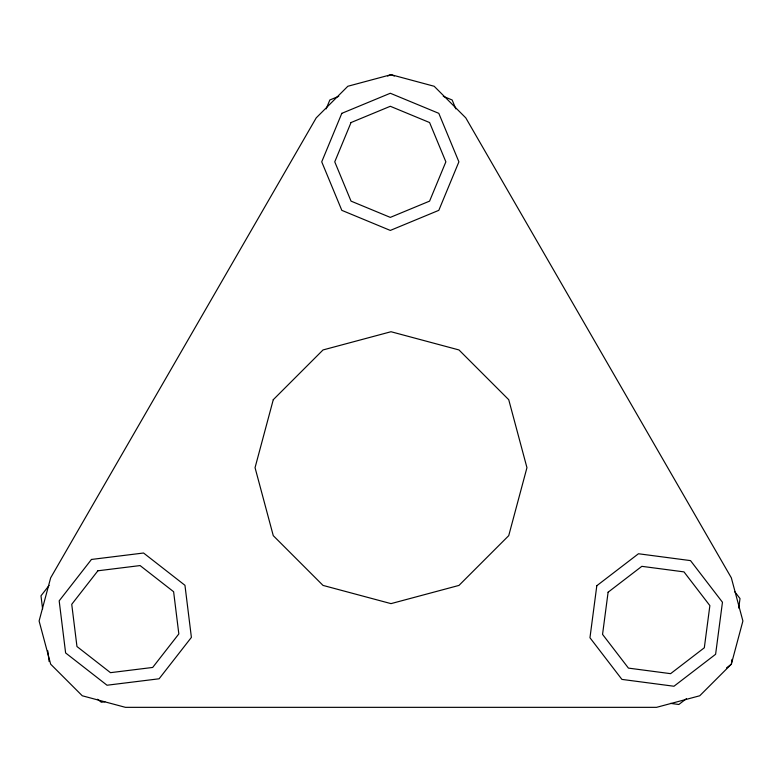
<?xml version="1.0" encoding="UTF-8"?>
<svg xmlns="http://www.w3.org/2000/svg" width="782" height="782" viewBox="0 0 782 782"><rect width="100%" height="100%" fill="white"/><g stroke="black" fill="none" stroke-linecap="round" stroke-linejoin="round"><path stroke-width="1.17" d="M731.991 659.412L731.366 664.182L726.586 667.848M738.746 608.093L740.007 598.553L734.875 591.866M326.153 108.894L329.838 99.988L338.733 96.313M49.129 585.386L40.987 595.825L42.609 608.963M686.488 698.619L678.844 704.484L670.497 703.38M387.657 76.04L391 74.661L434.166 86.264L465.779 117.867L731.336 577.83L742.9 620.996L731.336 664.172L699.734 695.775L656.557 707.339L125.443 707.339L82.266 695.775L50.664 664.172L39.1 620.996L50.664 577.83L316.221 117.867L347.834 86.264L391 74.691L394.333 76.04M104.896 701.786L101.308 702.226L97.515 699.264M443.257 96.313L452.152 99.988L455.838 108.894M47.78 650.771L49.11 661.513M596.813 585.708L589.96 637.75L621.915 679.402L673.967 686.244L715.608 654.29L722.46 602.248L690.506 560.606L638.464 553.754L596.813 585.708M608.103 592.218L602.551 634.378L628.435 668.111L670.594 673.664L704.318 647.779L709.87 605.62L683.986 571.886L641.836 566.334L608.103 592.218M273.27 399.7L255.049 467.675L273.27 535.65L323.025 585.415L391 603.626L458.975 585.415L508.73 535.65L526.951 467.675L508.73 399.7L458.975 349.945L391 331.734L323.025 349.945L273.27 399.7M341.812 113.341L321.725 161.835L341.812 210.338L390.306 230.426L438.81 210.338L458.897 161.835L438.81 113.341L390.306 93.254L341.812 113.341M351.03 122.549L334.755 161.835L351.03 201.121L390.306 217.386L429.592 201.121L445.867 161.835L429.592 122.549L390.306 106.284L351.03 122.549M91.455 559.453L59.178 600.85L65.62 652.95L107.017 685.228L159.108 678.786L191.395 637.389L184.953 585.298L143.556 553.011L91.455 559.453M97.887 570.792L71.739 604.32L76.959 646.519L110.487 672.667L152.685 667.447L178.834 633.919L173.614 591.72L140.086 565.572L97.887 570.792"/></g></svg>
